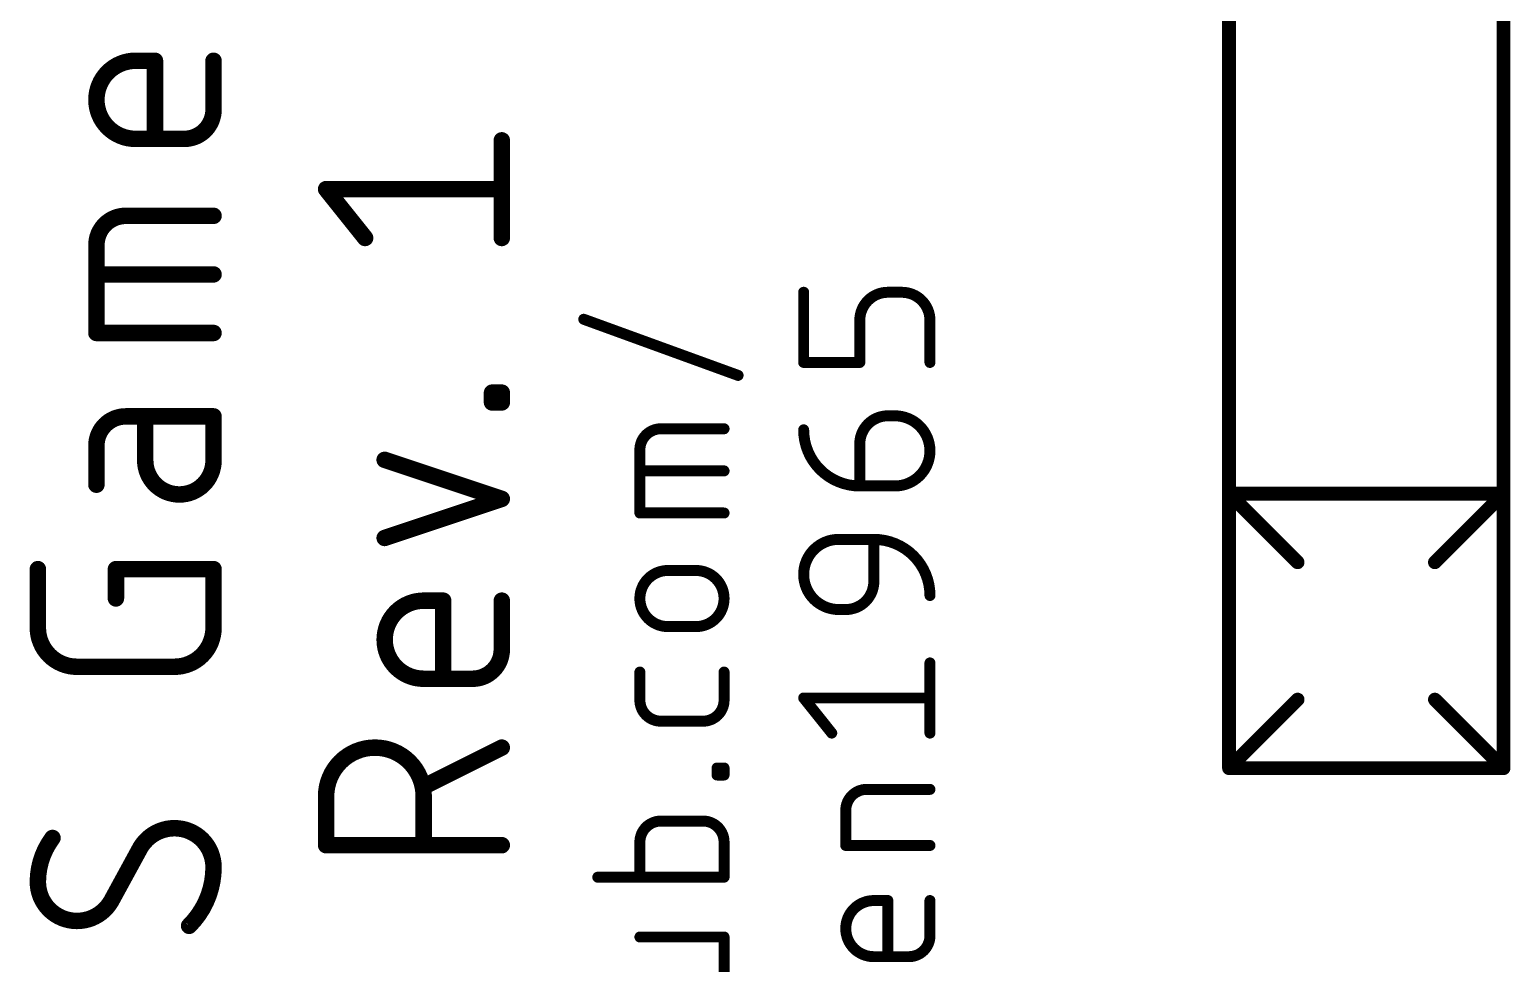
# Model space of a CAD drawing. Extents: x -12 to 55, y -5 to 108.
# Drawn here: x 8.13 to 21.83, y 23.6 to 32.24 of the extents above; entities that cross this region are included whole.
import ezdxf

# ---------------------------------------------------------------- set-up
doc = ezdxf.new("R2010")
doc.units = 0
doc.layers.add('21', color=253, linetype='CONTINUOUS')

msp = doc.modelspace()

# ---------------------------------------------------------------- linework, layer by layer
at = {"layer": '21'}
for points, const_width in [([(19.2263, 40.6513), (19.2263, 27.9513)], 0.127), ([(21.7662, 27.9513), (21.7662, 40.6513)], 0.127), ([(9.1081, 31.9562), (9.2887, 31.9562)], 0.1524), ([(9.2887, 31.9562), (9.2887, 31.2337)], 0.1524), ([(9.8306, 31.9562), (9.8306, 31.5047)], 0.1524), ([(9.5596, 31.2337), (9.1081, 31.2337)], 0.1524), ([(12.4976, 30.3169), (12.4976, 31.22)], 0.1524), ([(11.2332, 30.3169), (10.872, 30.7685)], 0.1524), ([(10.872, 30.7685), (12.4976, 30.7685)], 0.1524), ([(9.0178, 30.5216), (9.8306, 30.5216)], 0.1524), ([(8.7468, 29.4379), (8.7468, 30.2507)], 0.1524), ([(9.8306, 29.9797), (8.7468, 29.9797)], 0.1524), ([(15.2908, 29.1653), (15.2908, 29.8144)], 0.1016), ([(16.1996, 29.8144), (16.0697, 29.8144)], 0.1016), ([(14.684, 29.0454), (13.256, 29.5647)], 0.1016), ([(15.8101, 29.5548), (15.8101, 29.1653)], 0.1016), ([(16.4592, 29.1653), (16.4592, 29.5548)], 0.1016), ([(9.8306, 29.4379), (8.7468, 29.4379)], 0.1524), ([(15.8101, 29.1653), (15.2908, 29.1653)], 0.1016), ([(12.4072, 28.7955), (12.4072, 28.8858)], 0.1524), ([(12.4072, 28.8858), (12.4976, 28.8858)], 0.1524), ([(12.4976, 28.8858), (12.4976, 28.7955)], 0.1524), ([(12.4976, 28.7955), (12.4072, 28.7955)], 0.1524), ([(9.8306, 28.6663), (9.0178, 28.6663)], 0.1524), ([(9.1984, 28.6663), (9.1984, 28.2599)], 0.1524), ([(9.8306, 28.2599), (9.8306, 28.6663)], 0.1524), ([(16.0697, 28.6714), (16.1346, 28.6714)], 0.1016), ([(13.97, 28.5515), (14.5542, 28.5515)], 0.1016), ([(8.7468, 28.3954), (8.7468, 28.0342)], 0.1524), ([(13.7753, 27.7725), (13.7753, 28.3567)], 0.1016), ([(15.8101, 28.0223), (15.8101, 28.4118)], 0.1016), ([(12.4976, 27.9028), (11.4138, 28.264)], 0.1524), ([(14.5542, 28.162), (13.7753, 28.162)], 0.1016), ([(11.4138, 27.5415), (12.4976, 27.9028)], 0.1524), ([(16.1346, 28.0223), (15.8101, 28.0223)], 0.1016), ([(19.2263, 27.9513), (19.8613, 27.3163)], 0.127), ([(19.2263, 27.9513), (19.2263, 25.4113)], 0.127), ([(19.2263, 27.9513), (21.7662, 27.9513)], 0.127), ([(21.7662, 27.9513), (21.1313, 27.3163)], 0.127), ([(21.7662, 25.4113), (21.7662, 27.9513)], 0.127), ([(14.5542, 27.7725), (13.7753, 27.7725)], 0.1016), ([(15.6154, 27.5284), (15.9399, 27.5284)], 0.1016), ([(15.9399, 27.5284), (15.9399, 27.139)], 0.1016), ([(8.205, 26.7111), (8.205, 27.253)], 0.1524), ([(8.9274, 26.982), (8.9274, 27.253)], 0.1524), ([(8.9274, 27.253), (9.8306, 27.253)], 0.1524), ([(9.8306, 27.253), (9.8306, 26.7111)], 0.1524), ([(14.0349, 27.2406), (14.2946, 27.2406)], 0.1016), ([(11.7751, 26.9614), (11.9557, 26.9614)], 0.1524), ([(11.9557, 26.9614), (11.9557, 26.2389)], 0.1524), ([(12.4976, 26.9614), (12.4976, 26.5099)], 0.1524), ([(15.6803, 26.8793), (15.6154, 26.8793)], 0.1016), ([(14.2946, 26.7213), (14.0349, 26.7213)], 0.1016), ([(9.4693, 26.3498), (8.5662, 26.3498)], 0.1524), ([(12.2266, 26.2389), (11.7751, 26.2389)], 0.1524), ([(13.7753, 26.041), (13.7753, 26.3007)], 0.1016), ([(14.5542, 26.3007), (14.5542, 26.041)], 0.1016), ([(16.4592, 25.7363), (16.4592, 26.3854)], 0.1016), ([(15.5504, 25.7363), (15.2908, 26.0609)], 0.1016), ([(15.2908, 26.0609), (16.4592, 26.0609)], 0.1016), ([(19.2263, 25.4113), (19.8613, 26.0463)], 0.127), ([(21.7662, 25.4113), (21.1313, 26.0463)], 0.127), ([(14.3595, 25.8463), (13.97, 25.8463)], 0.1016), ([(12.4976, 25.602), (11.7751, 25.2407)], 0.1524), ([(14.4893, 25.3483), (14.4893, 25.4132)], 0.1016), ([(14.4893, 25.4132), (14.5542, 25.4132)], 0.1016), ([(14.5542, 25.3483), (14.4893, 25.3483)], 0.1016), ([(14.5542, 25.4132), (14.5542, 25.3483)], 0.1016), ([(19.2263, 25.4113), (21.7662, 25.4113)], 0.127), ([(10.872, 24.6989), (10.872, 25.1504)], 0.1524), ([(11.7751, 25.1504), (11.7751, 24.6989)], 0.1524), ([(15.875, 25.2156), (16.4592, 25.2156)], 0.1016), ([(14.3595, 24.9224), (13.97, 24.9224)], 0.1016), ([(15.6803, 24.6964), (15.6803, 25.0209)], 0.1016), ([(9.1532, 24.6755), (8.8823, 24.1788)], 0.1524), ([(12.4976, 24.6989), (10.872, 24.6989)], 0.1524), ([(13.7753, 24.7276), (13.7753, 24.4031)], 0.1016), ([(14.5542, 24.4031), (14.5542, 24.7276)], 0.1016), ([(16.4592, 24.6964), (15.6803, 24.6964)], 0.1016), ([(13.3858, 24.4031), (14.5542, 24.4031)], 0.1016), ([(15.9399, 24.1869), (16.0697, 24.1869)], 0.1016), ([(16.0697, 24.1869), (16.0697, 23.6677)], 0.1016), ([(16.4592, 24.1869), (16.4592, 23.8624)], 0.1016), ([(14.5542, 23.8497), (13.7753, 23.8497)], 0.1016), ([(14.5542, 23.5251), (14.5542, 23.8497)], 0.1016), ([(16.2645, 23.6677), (15.9399, 23.6677)], 0.1016)]:
    msp.add_lwpolyline(points, dxfattribs=dict(at, const_width=const_width))
for points, const_width in [([(9.1081, 31.9562, 1), (9.1081, 31.2337)], 0.1524), ([(9.1081, 31.9943, 1), (9.1081, 31.9181)], 0.0762), ([(9.1081, 31.9181, 1), (9.1081, 31.9943)], 0.0762), ([(9.3268, 31.9562, 1), (9.2506, 31.9562)], 0.0762), ([(9.2887, 31.9181, 1), (9.2887, 31.9943)], 0.0762), ([(9.8687, 31.9562, 1), (9.7925, 31.9562)], 0.0762), ([(9.5596, 31.2337, 0.4142), (9.8306, 31.5047)], 0.1524), ([(9.8687, 31.5047, 1), (9.7925, 31.5047)], 0.0762), ([(9.7925, 31.5047, 1), (9.8687, 31.5047)], 0.0762), ([(9.1081, 31.2718, 1), (9.1081, 31.1956)], 0.0762), ([(9.1081, 31.1956, 1), (9.1081, 31.2718)], 0.0762), ([(9.2506, 31.2337, 1), (9.3268, 31.2337)], 0.0762), ([(9.5596, 31.2718, 1), (9.5596, 31.1956)], 0.0762), ([(9.5596, 31.1956, 1), (9.5596, 31.2718)], 0.0762), ([(12.5357, 31.22, 1), (12.4595, 31.22)], 0.0762), ([(10.9017, 30.7923, 1), (10.8422, 30.7447)], 0.0762), ([(10.872, 30.8066, 1), (10.872, 30.7304)], 0.0762), ([(12.4976, 30.7304, 1), (12.4976, 30.8066)], 0.0762), ([(9.0178, 30.5216, 0.4142), (8.7468, 30.2507)], 0.1524), ([(9.0178, 30.5597, 1), (9.0178, 30.4835)], 0.0762), ([(9.0178, 30.4835, 1), (9.0178, 30.5597)], 0.0762), ([(9.8306, 30.4835, 1), (9.8306, 30.5597)], 0.0762), ([(8.7849, 30.2507, 1), (8.7087, 30.2507)], 0.0762), ([(8.7087, 30.2507, 1), (8.7849, 30.2507)], 0.0762), ([(11.2034, 30.2931, 1), (11.2629, 30.3407)], 0.0762), ([(12.4595, 30.3169, 1), (12.5357, 30.3169)], 0.0762), ([(8.7468, 30.0178, 1), (8.7468, 29.9416)], 0.0762), ([(9.8306, 29.9416, 1), (9.8306, 30.0178)], 0.0762), ([(15.3162, 29.8144, 1), (15.2654, 29.8144)], 0.0508), ([(16.0697, 29.8144, 0.4142), (15.8101, 29.5548)], 0.1016), ([(16.0697, 29.8398, 1), (16.0697, 29.789)], 0.0508), ([(16.0697, 29.789, 1), (16.0697, 29.8398)], 0.0508), ([(16.4592, 29.5548, 0.4142), (16.1996, 29.8144)], 0.1016), ([(16.1996, 29.8398, 1), (16.1996, 29.789)], 0.0508), ([(16.1996, 29.789, 1), (16.1996, 29.8398)], 0.0508), ([(13.2647, 29.5885, 1), (13.2473, 29.5408)], 0.0508), ([(15.8355, 29.5548, 1), (15.7847, 29.5548)], 0.0508), ([(16.4846, 29.5548, 1), (16.4338, 29.5548)], 0.0508), ([(8.7468, 29.476, 1), (8.7468, 29.3998)], 0.0762), ([(8.7087, 29.4379, 1), (8.7849, 29.4379)], 0.0762), ([(9.8306, 29.3998, 1), (9.8306, 29.476)], 0.0762), ([(15.7847, 29.5548, 1), (15.8355, 29.5548)], 0.0508), ([(16.4338, 29.5548, 1), (16.4846, 29.5548)], 0.0508), ([(15.2908, 29.1907, 1), (15.2908, 29.1399)], 0.0508), ([(15.2654, 29.1653, 1), (15.3162, 29.1653)], 0.0508), ([(15.7847, 29.1653, 1), (15.8355, 29.1653)], 0.0508), ([(15.8101, 29.1399, 1), (15.8101, 29.1907)], 0.0508), ([(16.4338, 29.1653, 1), (16.4846, 29.1653)], 0.0508), ([(14.6753, 29.0215, 1), (14.6927, 29.0692)], 0.0508), ([(12.4453, 28.8858, 1), (12.3691, 28.8858)], 0.0762), ([(12.4072, 28.9239, 1), (12.4072, 28.8477)], 0.0762), ([(12.5357, 28.8858, 1), (12.4595, 28.8858)], 0.0762), ([(12.4976, 28.8477, 1), (12.4976, 28.9239)], 0.0762), ([(12.4072, 28.8336, 1), (12.4072, 28.7574)], 0.0762), ([(12.3691, 28.7955, 1), (12.4453, 28.7955)], 0.0762), ([(12.4595, 28.7955, 1), (12.5357, 28.7955)], 0.0762), ([(12.4976, 28.7574, 1), (12.4976, 28.8336)], 0.0762), ([(9.0178, 28.6663, 0.4142), (8.7468, 28.3954)], 0.1524), ([(9.0178, 28.7044, 1), (9.0178, 28.6282)], 0.0762), ([(9.0178, 28.6282, 1), (9.0178, 28.7044)], 0.0762), ([(9.2365, 28.6663, 1), (9.1603, 28.6663)], 0.0762), ([(9.8687, 28.6663, 1), (9.7925, 28.6663)], 0.0762), ([(9.8306, 28.6282, 1), (9.8306, 28.7044)], 0.0762), ([(16.0697, 28.6714, 0.4142), (15.8101, 28.4118)], 0.1016), ([(16.0697, 28.6968, 1), (16.0697, 28.646)], 0.0508), ([(16.0697, 28.646, 1), (16.0697, 28.6968)], 0.0508), ([(16.1346, 28.0223, 1), (16.1346, 28.6714)], 0.1016), ([(16.1346, 28.6968, 1), (16.1346, 28.646)], 0.0508), ([(16.1346, 28.646, 1), (16.1346, 28.6968)], 0.0508), ([(13.97, 28.5515, 0.4142), (13.7753, 28.3567)], 0.1016), ([(13.97, 28.5769, 1), (13.97, 28.5261)], 0.0508), ([(13.97, 28.5261, 1), (13.97, 28.5769)], 0.0508), ([(14.5542, 28.5261, 1), (14.5542, 28.5769)], 0.0508), ([(15.2908, 28.5416, 0.4142), (15.8101, 28.0223)], 0.1016), ([(15.3162, 28.5416, 1), (15.2654, 28.5416)], 0.0508), ([(8.7849, 28.3954, 1), (8.7087, 28.3954)], 0.0762), ([(8.7087, 28.3954, 1), (8.7849, 28.3954)], 0.0762), ([(13.8007, 28.3567, 1), (13.7499, 28.3567)], 0.0508), ([(13.7499, 28.3567, 1), (13.8007, 28.3567)], 0.0508), ([(15.8355, 28.4118, 1), (15.7847, 28.4118)], 0.0508), ([(15.7847, 28.4118, 1), (15.8355, 28.4118)], 0.0508), ([(9.1984, 28.2599, 1), (9.8306, 28.2599)], 0.1524), ([(9.2365, 28.2599, 1), (9.1603, 28.2599)], 0.0762), ([(9.1603, 28.2599, 1), (9.2365, 28.2599)], 0.0762), ([(9.8687, 28.2599, 1), (9.7925, 28.2599)], 0.0762), ([(9.7925, 28.2599, 1), (9.8687, 28.2599)], 0.0762), ([(11.4259, 28.3002, 1), (11.4018, 28.2279)], 0.0762), ([(13.7753, 28.1874, 1), (13.7753, 28.1366)], 0.0508), ([(14.5542, 28.1366, 1), (14.5542, 28.1874)], 0.0508), ([(8.7087, 28.0342, 1), (8.7849, 28.0342)], 0.0762), ([(12.5096, 27.8666, 1), (12.4855, 27.9389)], 0.0762), ([(12.4855, 27.8666, 1), (12.5096, 27.9389)], 0.0762), ([(15.8101, 28.0477, 1), (15.8101, 27.9969)], 0.0508), ([(15.7847, 28.0223, 1), (15.8355, 28.0223)], 0.0508), ([(15.8101, 27.9969, 1), (15.8101, 28.0477)], 0.0508), ([(16.1346, 28.0477, 1), (16.1346, 27.9969)], 0.0508), ([(16.1346, 27.9969, 1), (16.1346, 28.0477)], 0.0508), ([(19.258, 27.9513, 1), (19.1945, 27.9513)], 0.0635), ([(19.2263, 27.983, 1), (19.2263, 27.9195)], 0.0635), ([(19.2487, 27.9737, 1), (19.2038, 27.9288)], 0.0635), ([(19.1945, 27.9513, 1), (19.258, 27.9513)], 0.0635), ([(21.798, 27.9513, 1), (21.7345, 27.9513)], 0.0635), ([(21.7345, 27.9513, 1), (21.798, 27.9513)], 0.0635), ([(21.7887, 27.9288, 1), (21.7438, 27.9737)], 0.0635), ([(21.7662, 27.9195, 1), (21.7662, 27.983)], 0.0635), ([(13.7753, 27.7979, 1), (13.7753, 27.7471)], 0.0508), ([(14.5542, 27.7471, 1), (14.5542, 27.7979)], 0.0508), ([(13.7499, 27.7725, 1), (13.8007, 27.7725)], 0.0508), ([(11.4018, 27.5777, 1), (11.4259, 27.5054)], 0.0762), ([(15.6154, 27.5284, 1), (15.6154, 26.8793)], 0.1016), ([(15.6154, 27.5538, 1), (15.6154, 27.503)], 0.0508), ([(15.6154, 27.503, 1), (15.6154, 27.5538)], 0.0508), ([(15.9653, 27.5284, 1), (15.9145, 27.5284)], 0.0508), ([(16.4592, 27.0092, 0.4142), (15.9399, 27.5284)], 0.1016), ([(15.9399, 27.5538, 1), (15.9399, 27.503)], 0.0508), ([(15.9399, 27.503, 1), (15.9399, 27.5538)], 0.0508), ([(8.2431, 27.253, 1), (8.1669, 27.253)], 0.0762), ([(8.9655, 27.253, 1), (8.8893, 27.253)], 0.0762), ([(8.9274, 27.2911, 1), (8.9274, 27.2149)], 0.0762), ([(9.8687, 27.253, 1), (9.7925, 27.253)], 0.0762), ([(9.8306, 27.2149, 1), (9.8306, 27.2911)], 0.0762), ([(14.0349, 27.2406, 1), (14.0349, 26.7213)], 0.1016), ([(14.0349, 27.266, 1), (14.0349, 27.2152)], 0.0508), ([(14.0349, 27.2152, 1), (14.0349, 27.266)], 0.0508), ([(14.2946, 26.7213, 1), (14.2946, 27.2406)], 0.1016), ([(14.2946, 27.266, 1), (14.2946, 27.2152)], 0.0508), ([(14.2946, 27.2152, 1), (14.2946, 27.266)], 0.0508), ([(19.8388, 27.2938, 1), (19.8837, 27.3387)], 0.0635), ([(21.1088, 27.3387, 1), (21.1537, 27.2938)], 0.0635), ([(15.6803, 26.8793, 0.4142), (15.9399, 27.139)], 0.1016), ([(15.9653, 27.139, 1), (15.9145, 27.139)], 0.0508), ([(15.9145, 27.139, 1), (15.9653, 27.139)], 0.0508), ([(8.8893, 26.982, 1), (8.9655, 26.982)], 0.0762), ([(11.7751, 26.9614, 1), (11.7751, 26.2389)], 0.1524), ([(11.7751, 26.9995, 1), (11.7751, 26.9233)], 0.0762), ([(11.7751, 26.9233, 1), (11.7751, 26.9995)], 0.0762), ([(11.9938, 26.9614, 1), (11.9176, 26.9614)], 0.0762), ([(11.9557, 26.9233, 1), (11.9557, 26.9995)], 0.0762), ([(12.5357, 26.9614, 1), (12.4595, 26.9614)], 0.0762), ([(16.4338, 27.0092, 1), (16.4846, 27.0092)], 0.0508), ([(15.6154, 26.9047, 1), (15.6154, 26.8539)], 0.0508), ([(15.6154, 26.8539, 1), (15.6154, 26.9047)], 0.0508), ([(15.6803, 26.9047, 1), (15.6803, 26.8539)], 0.0508), ([(15.6803, 26.8539, 1), (15.6803, 26.9047)], 0.0508), ([(8.2049, 26.7111, 0.4142), (8.5662, 26.3498)], 0.1524), ([(8.243, 26.7111, 1), (8.1668, 26.7111)], 0.0762), ([(8.1669, 26.7111, 1), (8.2431, 26.7111)], 0.0762), ([(9.4693, 26.3498, 0.4142), (9.8306, 26.7111)], 0.1524), ([(9.8687, 26.7111, 1), (9.7925, 26.7111)], 0.0762), ([(9.7925, 26.7111, 1), (9.8687, 26.7111)], 0.0762), ([(14.0349, 26.7467, 1), (14.0349, 26.6959)], 0.0508), ([(14.0349, 26.6959, 1), (14.0349, 26.7467)], 0.0508), ([(14.2946, 26.7467, 1), (14.2946, 26.6959)], 0.0508), ([(14.2946, 26.6959, 1), (14.2946, 26.7467)], 0.0508), ([(12.2266, 26.2389, 0.4142), (12.4976, 26.5099)], 0.1524), ([(12.5357, 26.5099, 1), (12.4595, 26.5099)], 0.0762), ([(12.4595, 26.5099, 1), (12.5357, 26.5099)], 0.0762), ([(8.5662, 26.3879, 1), (8.5662, 26.3117)], 0.0762), ([(8.5662, 26.3117, 1), (8.5662, 26.3879)], 0.0762), ([(9.4693, 26.3879, 1), (9.4693, 26.3117)], 0.0762), ([(9.4693, 26.3117, 1), (9.4693, 26.3879)], 0.0762), ([(11.7751, 26.277, 1), (11.7751, 26.2008)], 0.0762), ([(11.7751, 26.2008, 1), (11.7751, 26.277)], 0.0762), ([(12.2266, 26.277, 1), (12.2266, 26.2008)], 0.0762), ([(12.2266, 26.2008, 1), (12.2266, 26.277)], 0.0762), ([(13.8007, 26.3007, 1), (13.7499, 26.3007)], 0.0508), ([(14.5796, 26.3007, 1), (14.5288, 26.3007)], 0.0508), ([(16.4846, 26.3854, 1), (16.4338, 26.3854)], 0.0508), ([(11.9176, 26.2389, 1), (11.9938, 26.2389)], 0.0762), ([(13.7753, 26.041, 0.4142), (13.97, 25.8463)], 0.1016), ([(13.8007, 26.041, 1), (13.7499, 26.041)], 0.0508), ([(13.7499, 26.041, 1), (13.8007, 26.041)], 0.0508), ([(14.3595, 25.8463, 0.4142), (14.5542, 26.041)], 0.1016), ([(14.5796, 26.041, 1), (14.5288, 26.041)], 0.0508), ([(14.5288, 26.041, 1), (14.5796, 26.041)], 0.0508), ([(15.3106, 26.0768, 1), (15.271, 26.045)], 0.0508), ([(15.2908, 26.0863, 1), (15.2908, 26.0355)], 0.0508), ([(16.4592, 26.0355, 1), (16.4592, 26.0863)], 0.0508), ([(19.8837, 26.0238, 1), (19.8388, 26.0687)], 0.0635), ([(21.1537, 26.0687, 1), (21.1088, 26.0238)], 0.0635), ([(13.97, 25.8717, 1), (13.97, 25.8209)], 0.0508), ([(13.97, 25.8209, 1), (13.97, 25.8717)], 0.0508), ([(14.3595, 25.8717, 1), (14.3595, 25.8209)], 0.0508), ([(14.3595, 25.8209, 1), (14.3595, 25.8717)], 0.0508), ([(15.5306, 25.7205, 1), (15.5703, 25.7522)], 0.0508), ([(16.4338, 25.7363, 1), (16.4846, 25.7363)], 0.0508), ([(11.7751, 25.1504, 1), (10.872, 25.1504)], 0.1524), ([(12.5146, 25.5679, 1), (12.4805, 25.636)], 0.0762), ([(14.5147, 25.4132, 1), (14.4639, 25.4132)], 0.0508), ([(14.4893, 25.4386, 1), (14.4893, 25.3878)], 0.0508), ([(14.4893, 25.3737, 1), (14.4893, 25.3229)], 0.0508), ([(14.4639, 25.3483, 1), (14.5147, 25.3483)], 0.0508), ([(14.5796, 25.4132, 1), (14.5288, 25.4132)], 0.0508), ([(14.5288, 25.3483, 1), (14.5796, 25.3483)], 0.0508), ([(14.5542, 25.3878, 1), (14.5542, 25.4386)], 0.0508), ([(14.5542, 25.3229, 1), (14.5542, 25.3737)], 0.0508), ([(19.2263, 25.443, 1), (19.2263, 25.3795)], 0.0635), ([(19.2038, 25.4337, 1), (19.2487, 25.3888)], 0.0635), ([(19.1945, 25.4113, 1), (19.258, 25.4113)], 0.0635), ([(21.7345, 25.4113, 1), (21.798, 25.4113)], 0.0635), ([(21.7438, 25.3888, 1), (21.7887, 25.4337)], 0.0635), ([(21.7662, 25.3795, 1), (21.7662, 25.443)], 0.0635), ([(10.9101, 25.1504, 1), (10.8338, 25.1504)], 0.0762), ([(11.758, 25.2748, 1), (11.7921, 25.2066)], 0.0762), ([(11.8132, 25.1504, 1), (11.737, 25.1504)], 0.0762), ([(15.875, 25.2156, 0.4142), (15.6803, 25.0209)], 0.1016), ([(15.875, 25.241, 1), (15.875, 25.1902)], 0.0508), ([(15.875, 25.1902, 1), (15.875, 25.241)], 0.0508), ([(16.4592, 25.1902, 1), (16.4592, 25.241)], 0.0508), ([(10.8338, 25.1504, 1), (10.9101, 25.1504)], 0.0762), ([(11.737, 25.1504, 1), (11.8132, 25.1504)], 0.0762), ([(13.97, 24.9224, 0.4142), (13.7753, 24.7276)], 0.1016), ([(13.97, 24.9478, 1), (13.97, 24.897)], 0.0508), ([(13.97, 24.897, 1), (13.97, 24.9478)], 0.0508), ([(14.5542, 24.7276, 0.4142), (14.3595, 24.9224)], 0.1016), ([(14.3595, 24.9478, 1), (14.3595, 24.897)], 0.0508), ([(14.3595, 24.897, 1), (14.3595, 24.9478)], 0.0508), ([(15.7057, 25.0209, 1), (15.6549, 25.0209)], 0.0508), ([(15.6549, 25.0209, 1), (15.7057, 25.0209)], 0.0508), ([(8.3404, 24.7659, 0.1623), (8.205, 24.3595)], 0.1524), ([(8.3709, 24.743, 1), (8.3099, 24.7887)], 0.0762), ([(9.4693, 24.8562, 0.2656), (9.1532, 24.6755)], 0.1524), ([(9.8306, 24.4949, 0.4142), (9.4693, 24.8562)], 0.1524), ([(9.4693, 24.8943, 1), (9.4693, 24.8181)], 0.0762), ([(9.4693, 24.8181, 1), (9.4693, 24.8943)], 0.0762), ([(9.1204, 24.6949, 1), (9.186, 24.6562)], 0.0762), ([(9.1867, 24.6573, 1), (9.1198, 24.6938)], 0.0762), ([(10.8338, 24.6989, 1), (10.9101, 24.6989)], 0.0762), ([(10.872, 24.737, 1), (10.872, 24.6608)], 0.0762), ([(11.737, 24.6989, 1), (11.8132, 24.6989)], 0.0762), ([(12.4976, 24.6608, 1), (12.4976, 24.737)], 0.0762), ([(13.8007, 24.7276, 1), (13.7499, 24.7276)], 0.0508), ([(13.7499, 24.7276, 1), (13.8007, 24.7276)], 0.0508), ([(14.5796, 24.7276, 1), (14.5288, 24.7276)], 0.0508), ([(14.5288, 24.7276, 1), (14.5796, 24.7276)], 0.0508), ([(15.6803, 24.7218, 1), (15.6803, 24.671)], 0.0508), ([(15.6549, 24.6964, 1), (15.7057, 24.6964)], 0.0508), ([(16.4592, 24.671, 1), (16.4592, 24.7218)], 0.0508), ([(9.6048, 23.9531, 0.2), (9.8306, 24.4949)], 0.1524), ([(9.8686, 24.4949, 1), (9.7925, 24.4949)], 0.0762), ([(9.7925, 24.4949, 1), (9.8687, 24.4949)], 0.0762), ([(8.205, 24.3595, 0.4142), (8.5662, 23.9982)], 0.1524), ([(8.2431, 24.3595, 1), (8.1669, 24.3595)], 0.0762), ([(8.1669, 24.3595, 1), (8.2431, 24.3595)], 0.0762), ([(13.3858, 24.4285, 1), (13.3858, 24.3777)], 0.0508), ([(13.7499, 24.4031, 1), (13.8007, 24.4031)], 0.0508), ([(14.5288, 24.4031, 1), (14.5796, 24.4031)], 0.0508), ([(14.5542, 24.3777, 1), (14.5542, 24.4285)], 0.0508), ([(8.5662, 23.9982, 0.2656), (8.8823, 24.1788)], 0.1524), ([(8.9151, 24.1595, 1), (8.8495, 24.1982)], 0.0762), ([(8.8488, 24.1971, 1), (8.9157, 24.1606)], 0.0762), ([(15.9399, 24.1869, 1), (15.9399, 23.6677)], 0.1016), ([(15.9399, 24.2123, 1), (15.9399, 24.1615)], 0.0508), ([(15.9399, 24.1615, 1), (15.9399, 24.2123)], 0.0508), ([(16.0951, 24.1869, 1), (16.0443, 24.1869)], 0.0508), ([(16.0697, 24.1615, 1), (16.0697, 24.2123)], 0.0508), ([(16.4846, 24.1869, 1), (16.4338, 24.1869)], 0.0508), ([(8.5662, 24.0363, 1), (8.5662, 23.9601)], 0.0762), ([(8.5662, 23.9601, 1), (8.5662, 24.0363)], 0.0762), ([(9.5779, 23.9801, 1), (9.6316, 23.926)], 0.0762), ([(13.7753, 23.8751, 1), (13.7753, 23.8243)], 0.0508), ([(14.5796, 23.8497, 1), (14.5288, 23.8497)], 0.0508), ([(14.5542, 23.8243, 1), (14.5542, 23.8751)], 0.0508), ([(16.2645, 23.6677, 0.4142), (16.4592, 23.8624)], 0.1016), ([(16.4846, 23.8624, 1), (16.4338, 23.8624)], 0.0508), ([(16.4338, 23.8624, 1), (16.4846, 23.8624)], 0.0508), ([(15.9399, 23.6931, 1), (15.9399, 23.6423)], 0.0508), ([(15.9399, 23.6423, 1), (15.9399, 23.6931)], 0.0508), ([(16.2645, 23.6931, 1), (16.2645, 23.6423)], 0.0508), ([(16.2645, 23.6423, 1), (16.2645, 23.6931)], 0.0508), ([(16.0443, 23.6677, 1), (16.0951, 23.6677)], 0.0508)]:
    msp.add_lwpolyline(points, format="xyb", dxfattribs=dict(at, const_width=const_width))

doc.saveas('drawing.dxf')
